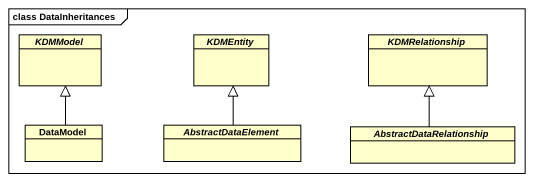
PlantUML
@startuml
mainframe class DataInheritances
hide circle
hide empty members
abstract class KDMModel
abstract class KDMEntity
abstract class KDMRelationship
class DataModel
abstract class AbstractDataElement
abstract class AbstractDataRelationship
DataModel -up-|> KDMModel
AbstractDataElement -up-|> KDMEntity
AbstractDataRelationship -up-|> KDMRelationship
@enduml
